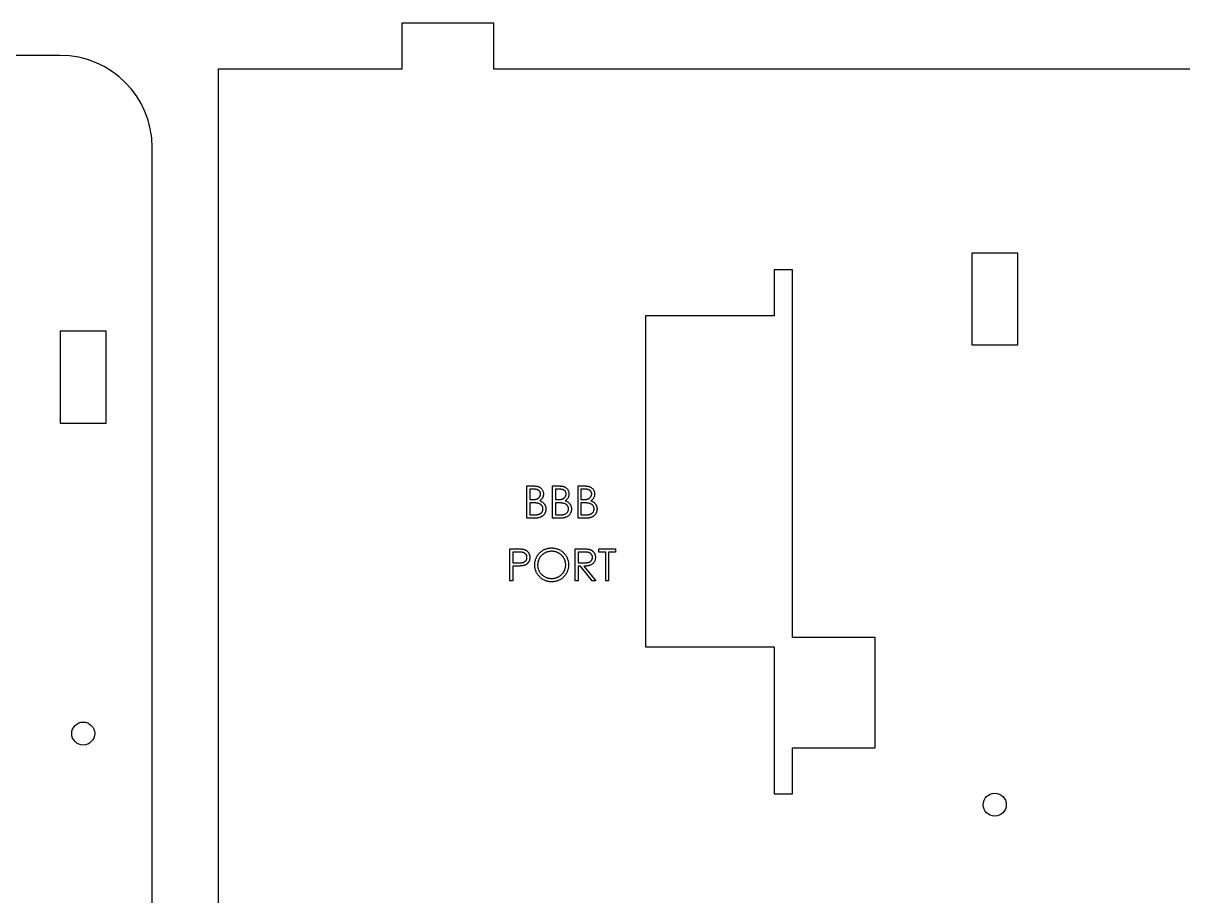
# Model space of a CAD drawing. Header units: millimetres. Extents: x 0 to 1497, y 0 to 497.
# Drawn here: x 413.3 to 539.5, y 399.8 to 494.7 of the extents above; entities that cross this region are included whole.
import ezdxf

# ---------------------------------------------------------------- set-up
doc = ezdxf.new("R2010")
doc.units = ezdxf.units.MM

msp = doc.modelspace()

# ---------------------------------------------------------------- linework, layer by layer
at = {"color": 7, "linetype": 'Continuous', "lineweight": 25}
for p, q in [((454.52, 494.69), (454.52, 489.69)), ((464.52, 494.69), (454.52, 494.69)), ((464.52, 489.69), (464.52, 494.69)), ((417.35, 491.18), (17.35, 491.18)), ((434.52, 489.69), (434.52, 245.24)), ((454.52, 489.69), (434.52, 489.69)), ((542.02, 489.69), (464.52, 489.69)), ((427.35, 276.18), (427.35, 481.18)), ((521.52, 469.69), (516.52, 469.69)), ((516.52, 469.69), (516.52, 459.69)), ((521.52, 459.69), (521.52, 469.69)), ((497.02, 467.86), (495.02, 467.86)), ((495.02, 467.86), (495.02, 462.86)), ((497.02, 427.86), (497.02, 467.86)), ((495.02, 462.86), (481.02, 462.86)), ((481.02, 462.86), (481.02, 426.86)), ((417.35, 461.18), (417.35, 451.18)), ((422.35, 461.18), (417.35, 461.18)), ((422.35, 451.18), (422.35, 461.18)), ((516.52, 459.69), (521.52, 459.69)), ((417.35, 451.18), (422.35, 451.18)), ((468.12, 444.36), (468.81, 444.36)), ((468.12, 440.86), (468.12, 444.36)), ((470.91, 444.36), (471.59, 444.36)), ((470.91, 440.86), (470.91, 444.36)), ((473.69, 444.36), (474.37, 444.36)), ((473.69, 440.86), (473.69, 444.36)), ((468.86, 444), (468.44, 444)), ((468.44, 444), (468.44, 442.88)), ((468.44, 442.88), (468.65, 442.88)), ((471.65, 444), (471.22, 444)), ((471.22, 444), (471.22, 442.88)), ((471.22, 442.88), (471.43, 442.88)), ((474.43, 444), (474, 444)), ((474, 444), (474, 442.88)), ((474, 442.88), (474.21, 442.88)), ((468.65, 442.52), (468.44, 442.52)), ((468.44, 442.52), (468.44, 441.22)), ((471.43, 442.52), (471.22, 442.52)), ((471.22, 442.52), (471.22, 441.22)), ((474.21, 442.52), (474, 442.52)), ((474, 442.52), (474, 441.22)), ((469.07, 440.86), (468.12, 440.86)), ((468.44, 441.22), (468.88, 441.22)), ((471.85, 440.86), (470.91, 440.86)), ((471.22, 441.22), (471.67, 441.22)), ((474.63, 440.86), (473.69, 440.86)), ((474, 441.22), (474.45, 441.22)), ((466.28, 437.52), (466.97, 437.52)), ((466.28, 434.02), (466.28, 437.52)), ((467.24, 437.16), (466.6, 437.16)), ((466.6, 437.16), (466.6, 436)), ((473.37, 437.52), (474.07, 437.52)), ((473.37, 434.02), (473.37, 437.52)), ((474.34, 437.16), (473.69, 437.16)), ((473.69, 437.16), (473.69, 436)), ((475.93, 437.16), (475.93, 437.52)), ((475.93, 437.52), (477.77, 437.52)), ((476.69, 437.16), (475.93, 437.16)), ((476.69, 434.02), (476.69, 437.16)), ((477.77, 437.16), (477.01, 437.16)), ((477.01, 437.16), (477.01, 434.02)), ((477.77, 437.52), (477.77, 437.16)), ((466.6, 436), (467.21, 435.99)), ((466.85, 435.64), (466.6, 435.64)), ((466.6, 435.64), (466.6, 434.02)), ((473.69, 436), (474.33, 435.99)), ((473.94, 435.64), (473.69, 435.64)), ((473.69, 435.64), (473.69, 434.02)), ((475.23, 434.02), (473.94, 435.64)), ((474.33, 435.64), (475.62, 434.02)), ((466.6, 434.02), (466.28, 434.02)), ((473.69, 434.02), (473.37, 434.02)), ((475.62, 434.02), (475.23, 434.02)), ((477.01, 434.02), (476.69, 434.02)), ((506.02, 427.86), (497.02, 427.86)), ((506.02, 415.86), (506.02, 427.86)), ((481.02, 426.86), (495.02, 426.86)), ((495.02, 426.86), (495.02, 410.86)), ((497.02, 410.86), (497.02, 415.86)), ((497.02, 415.86), (506.02, 415.86)), ((495.02, 410.86), (497.02, 410.86))]:
    msp.add_line(p, q, dxfattribs=at)
for centre in [(419.85, 417.43), (519.02, 409.69)]:
    msp.add_circle(centre, 1.25, dxfattribs=at)
msp.add_arc((417.35, 481.18), 10, 0, 90, dxfattribs=at)
for points, knots in [([(468.81, 444.36), (468.84, 444.36), (468.9, 444.36), (469, 444.35), (469.09, 444.34), (469.17, 444.33), (469.25, 444.32), (469.32, 444.3), (469.38, 444.28), (469.46, 444.25), (469.55, 444.2), (469.64, 444.13), (469.72, 444.05), (469.79, 443.95), (469.85, 443.84), (469.89, 443.73), (469.91, 443.61), (469.92, 443.53), (469.92, 443.49)], [0, 0, 0, 0, 0.0625941, 0.1213229, 0.1766801, 0.2283651, 0.2768684, 0.3218791, 0.3640986, 0.4033557, 0.4779679, 0.5505355, 0.6235845, 0.6981749, 0.7733537, 0.8472811, 0.9228183, 1, 1, 1, 1]), ([(471.59, 444.36), (471.62, 444.36), (471.69, 444.36), (471.78, 444.35), (471.87, 444.34), (471.95, 444.33), (472.03, 444.32), (472.1, 444.3), (472.16, 444.28), (472.24, 444.25), (472.33, 444.2), (472.42, 444.13), (472.5, 444.05), (472.57, 443.95), (472.63, 443.84), (472.67, 443.73), (472.7, 443.61), (472.7, 443.53), (472.7, 443.49)], [0, 0, 0, 0, 0.0625941, 0.1213229, 0.1766801, 0.2283651, 0.2768684, 0.3218791, 0.3640986, 0.4033557, 0.4779679, 0.5505355, 0.6235845, 0.6981749, 0.7733537, 0.8472811, 0.9228183, 1, 1, 1, 1]), ([(474.37, 444.36), (474.4, 444.36), (474.47, 444.36), (474.56, 444.35), (474.65, 444.34), (474.73, 444.33), (474.81, 444.32), (474.88, 444.3), (474.94, 444.28), (475.02, 444.25), (475.11, 444.2), (475.2, 444.13), (475.29, 444.05), (475.36, 443.95), (475.41, 443.84), (475.45, 443.73), (475.48, 443.61), (475.48, 443.53), (475.48, 443.49)], [0, 0, 0, 0, 0.0625941, 0.1213229, 0.1766801, 0.2283651, 0.2768684, 0.3218791, 0.3640986, 0.4033557, 0.4779679, 0.5505355, 0.6235845, 0.6981749, 0.7733537, 0.8472811, 0.9228183, 1, 1, 1, 1]), ([(468.65, 442.88), (468.68, 442.88), (468.74, 442.88), (468.82, 442.88), (468.91, 442.89), (468.98, 442.89), (469.05, 442.9), (469.11, 442.91), (469.16, 442.93), (469.23, 442.95), (469.3, 442.98), (469.37, 443.03), (469.44, 443.09), (469.5, 443.16), (469.55, 443.23), (469.58, 443.31), (469.6, 443.4), (469.6, 443.45), (469.6, 443.48)], [0, 0, 0, 0, 0.072301, 0.1397, 0.202289, 0.2606, 0.31319, 0.361739, 0.405706, 0.44554, 0.518832, 0.589778, 0.658867, 0.72843, 0.797283, 0.864815, 0.931364, 1, 1, 1, 1]), ([(469.6, 443.48), (469.6, 443.5), (469.6, 443.54), (469.59, 443.6), (469.58, 443.65), (469.56, 443.7), (469.54, 443.74), (469.5, 443.79), (469.47, 443.83), (469.43, 443.86), (469.38, 443.89), (469.32, 443.92), (469.26, 443.95), (469.2, 443.96), (469.12, 443.98), (469.04, 443.99), (468.95, 444), (468.89, 444), (468.86, 444)], [0, 0, 0, 0, 0.057003, 0.111818, 0.164402, 0.21587, 0.266841, 0.317479, 0.369902, 0.4234, 0.479718, 0.539241, 0.602431, 0.67103, 0.744485, 0.823454, 0.90874, 1, 1, 1, 1]), ([(469.92, 443.49), (469.92, 443.45), (469.91, 443.37), (469.89, 443.26), (469.86, 443.16), (469.82, 443.06), (469.76, 442.97), (469.69, 442.88), (469.61, 442.81), (469.55, 442.77), (469.51, 442.74)], [0, 0, 0, 0, 0.1305691, 0.2565806, 0.3805516, 0.5036229, 0.6257393, 0.7475486, 0.8717661, 1, 1, 1, 1]), ([(471.43, 442.88), (471.46, 442.88), (471.52, 442.88), (471.61, 442.88), (471.69, 442.89), (471.76, 442.89), (471.83, 442.9), (471.89, 442.91), (471.94, 442.93), (472.01, 442.95), (472.08, 442.98), (472.16, 443.03), (472.22, 443.09), (472.28, 443.16), (472.33, 443.23), (472.36, 443.31), (472.38, 443.4), (472.38, 443.45), (472.39, 443.48)], [0, 0, 0, 0, 0.072301, 0.1397, 0.202289, 0.2606, 0.31319, 0.361739, 0.405706, 0.44554, 0.518832, 0.589778, 0.658867, 0.72843, 0.797283, 0.864815, 0.931364, 1, 1, 1, 1]), ([(472.39, 443.48), (472.39, 443.5), (472.38, 443.54), (472.38, 443.6), (472.36, 443.65), (472.34, 443.7), (472.32, 443.74), (472.29, 443.79), (472.25, 443.83), (472.21, 443.86), (472.16, 443.89), (472.11, 443.92), (472.05, 443.95), (471.98, 443.96), (471.9, 443.98), (471.82, 443.99), (471.74, 444), (471.68, 444), (471.65, 444)], [0, 0, 0, 0, 0.057003, 0.111818, 0.164402, 0.21587, 0.266841, 0.317479, 0.369902, 0.4234, 0.479718, 0.539241, 0.602431, 0.67103, 0.744485, 0.823454, 0.90874, 1, 1, 1, 1]), ([(472.7, 443.49), (472.7, 443.45), (472.7, 443.37), (472.68, 443.26), (472.64, 443.16), (472.6, 443.06), (472.54, 442.97), (472.47, 442.88), (472.39, 442.81), (472.33, 442.77), (472.3, 442.74)], [0, 0, 0, 0, 0.1305691, 0.2565806, 0.3805516, 0.5036229, 0.6257393, 0.7475486, 0.8717661, 1, 1, 1, 1]), ([(474.21, 442.88), (474.24, 442.88), (474.3, 442.88), (474.39, 442.88), (474.47, 442.89), (474.54, 442.89), (474.61, 442.9), (474.67, 442.91), (474.73, 442.93), (474.79, 442.95), (474.86, 442.98), (474.94, 443.03), (475.01, 443.09), (475.06, 443.16), (475.11, 443.23), (475.14, 443.31), (475.16, 443.4), (475.17, 443.45), (475.17, 443.48)], [0, 0, 0, 0, 0.072301, 0.1397, 0.202289, 0.2606, 0.31319, 0.361739, 0.405706, 0.44554, 0.518832, 0.589778, 0.658867, 0.72843, 0.797283, 0.864815, 0.931364, 1, 1, 1, 1]), ([(475.17, 443.48), (475.17, 443.5), (475.17, 443.54), (475.16, 443.6), (475.14, 443.65), (475.13, 443.7), (475.1, 443.74), (475.07, 443.79), (475.03, 443.83), (474.99, 443.86), (474.94, 443.89), (474.89, 443.92), (474.83, 443.95), (474.76, 443.96), (474.69, 443.98), (474.61, 443.99), (474.52, 444), (474.46, 444), (474.43, 444)], [0, 0, 0, 0, 0.057003, 0.111818, 0.164402, 0.21587, 0.266841, 0.317479, 0.369902, 0.4234, 0.479718, 0.539241, 0.602431, 0.67103, 0.744485, 0.823454, 0.90874, 1, 1, 1, 1]), ([(475.48, 443.49), (475.48, 443.45), (475.48, 443.37), (475.46, 443.26), (475.43, 443.16), (475.38, 443.06), (475.32, 442.97), (475.25, 442.88), (475.17, 442.81), (475.11, 442.77), (475.08, 442.74)], [0, 0, 0, 0, 0.1305691, 0.2565806, 0.3805516, 0.5036229, 0.6257393, 0.7475486, 0.8717661, 1, 1, 1, 1]), ([(469.3, 442.48), (469.28, 442.48), (469.25, 442.49), (469.19, 442.49), (469.12, 442.5), (469.04, 442.51), (468.95, 442.51), (468.86, 442.51), (468.75, 442.52), (468.68, 442.52), (468.65, 442.52)], [0, 0, 0, 0, 0.079306, 0.171953, 0.277057, 0.394731, 0.526177, 0.671345, 0.829285, 1, 1, 1, 1]), ([(468.88, 441.22), (468.92, 441.22), (468.98, 441.22), (469.07, 441.22), (469.15, 441.22), (469.23, 441.23), (469.3, 441.24), (469.36, 441.26), (469.41, 441.27), (469.48, 441.29), (469.55, 441.33), (469.63, 441.38), (469.7, 441.44), (469.76, 441.51), (469.81, 441.59), (469.85, 441.68), (469.87, 441.76), (469.87, 441.82), (469.87, 441.85)], [0, 0, 0, 0, 0.0725025, 0.139739, 0.2017951, 0.2598219, 0.312206, 0.3607734, 0.4045403, 0.4436981, 0.5168408, 0.5878743, 0.6579654, 0.7289694, 0.7993077, 0.8666358, 0.9331163, 1, 1, 1, 1]), ([(470.19, 441.85), (470.19, 441.82), (470.18, 441.75), (470.17, 441.65), (470.15, 441.56), (470.11, 441.47), (470.07, 441.38), (470.02, 441.3), (469.95, 441.22), (469.88, 441.14), (469.81, 441.08), (469.72, 441.02), (469.63, 440.97), (469.53, 440.93), (469.42, 440.9), (469.31, 440.87), (469.19, 440.86), (469.11, 440.86), (469.07, 440.86)], [0, 0, 0, 0, 0.06116, 0.120335, 0.17818, 0.235235, 0.292683, 0.351186, 0.410457, 0.47172, 0.533761, 0.595739, 0.657888, 0.721295, 0.786823, 0.854686, 0.925478, 1, 1, 1, 1]), ([(469.87, 441.85), (469.87, 441.87), (469.87, 441.91), (469.86, 441.96), (469.85, 442.01), (469.84, 442.06), (469.81, 442.11), (469.79, 442.16), (469.76, 442.2), (469.71, 442.26), (469.64, 442.33), (469.54, 442.39), (469.42, 442.44), (469.34, 442.46), (469.3, 442.48)], [0, 0, 0, 0, 0.0602874, 0.1196024, 0.1775034, 0.2351427, 0.2921326, 0.3508712, 0.4100979, 0.4707315, 0.5948287, 0.7225788, 0.8566914, 1, 1, 1, 1]), ([(469.51, 442.74), (469.55, 442.73), (469.63, 442.7), (469.73, 442.65), (469.82, 442.59), (469.9, 442.53), (469.97, 442.47), (470.02, 442.39), (470.07, 442.31), (470.11, 442.23), (470.15, 442.14), (470.17, 442.05), (470.18, 441.95), (470.19, 441.88), (470.19, 441.85)], [0, 0, 0, 0, 0.106057, 0.202914, 0.2903, 0.370223, 0.446384, 0.521397, 0.598291, 0.676142, 0.755529, 0.834887, 0.916646, 1, 1, 1, 1]), ([(472.08, 442.48), (472.07, 442.48), (472.03, 442.49), (471.97, 442.49), (471.9, 442.5), (471.82, 442.51), (471.74, 442.51), (471.64, 442.51), (471.54, 442.52), (471.46, 442.52), (471.43, 442.52)], [0, 0, 0, 0, 0.079306, 0.171953, 0.277057, 0.394731, 0.526177, 0.671345, 0.829285, 1, 1, 1, 1]), ([(471.67, 441.22), (471.7, 441.22), (471.76, 441.22), (471.85, 441.22), (471.93, 441.22), (472.01, 441.23), (472.08, 441.24), (472.14, 441.26), (472.2, 441.27), (472.26, 441.29), (472.34, 441.33), (472.41, 441.38), (472.48, 441.44), (472.54, 441.51), (472.59, 441.59), (472.63, 441.68), (472.65, 441.76), (472.65, 441.82), (472.66, 441.85)], [0, 0, 0, 0, 0.0725025, 0.139739, 0.2017951, 0.2598219, 0.312206, 0.3607734, 0.4045403, 0.4436981, 0.5168408, 0.5878743, 0.6579654, 0.7289694, 0.7993077, 0.8666358, 0.9331163, 1, 1, 1, 1]), ([(472.97, 441.85), (472.97, 441.82), (472.97, 441.75), (472.95, 441.65), (472.93, 441.56), (472.9, 441.47), (472.85, 441.38), (472.8, 441.3), (472.74, 441.22), (472.67, 441.14), (472.59, 441.08), (472.5, 441.02), (472.41, 440.97), (472.31, 440.93), (472.2, 440.9), (472.09, 440.87), (471.97, 440.86), (471.89, 440.86), (471.85, 440.86)], [0, 0, 0, 0, 0.06116, 0.120335, 0.17818, 0.235235, 0.292683, 0.351186, 0.410457, 0.47172, 0.533761, 0.595739, 0.657888, 0.721295, 0.786823, 0.854686, 0.925478, 1, 1, 1, 1]), ([(472.66, 441.85), (472.65, 441.87), (472.65, 441.91), (472.65, 441.96), (472.63, 442.01), (472.62, 442.06), (472.6, 442.11), (472.57, 442.16), (472.54, 442.2), (472.49, 442.26), (472.42, 442.33), (472.32, 442.39), (472.21, 442.44), (472.12, 442.46), (472.08, 442.48)], [0, 0, 0, 0, 0.0602874, 0.1196024, 0.1775034, 0.2351427, 0.2921326, 0.3508712, 0.4100979, 0.4707315, 0.5948287, 0.7225788, 0.8566914, 1, 1, 1, 1]), ([(472.3, 442.74), (472.34, 442.73), (472.41, 442.7), (472.52, 442.65), (472.61, 442.59), (472.68, 442.53), (472.75, 442.47), (472.8, 442.39), (472.85, 442.31), (472.9, 442.23), (472.93, 442.14), (472.95, 442.05), (472.97, 441.95), (472.97, 441.88), (472.97, 441.85)], [0, 0, 0, 0, 0.106057, 0.202914, 0.2903, 0.370223, 0.446384, 0.521397, 0.598291, 0.676142, 0.755529, 0.834887, 0.916646, 1, 1, 1, 1]), ([(474.86, 442.48), (474.85, 442.48), (474.81, 442.49), (474.75, 442.49), (474.68, 442.5), (474.6, 442.51), (474.52, 442.51), (474.42, 442.51), (474.32, 442.52), (474.25, 442.52), (474.21, 442.52)], [0, 0, 0, 0, 0.079306, 0.171953, 0.277057, 0.394731, 0.526177, 0.671345, 0.829285, 1, 1, 1, 1]), ([(474.45, 441.22), (474.48, 441.22), (474.54, 441.22), (474.63, 441.22), (474.71, 441.22), (474.79, 441.23), (474.86, 441.24), (474.92, 441.26), (474.98, 441.27), (475.04, 441.29), (475.12, 441.33), (475.2, 441.38), (475.27, 441.44), (475.33, 441.51), (475.38, 441.59), (475.41, 441.68), (475.43, 441.76), (475.44, 441.82), (475.44, 441.85)], [0, 0, 0, 0, 0.0725025, 0.139739, 0.2017951, 0.2598219, 0.312206, 0.3607734, 0.4045403, 0.4436981, 0.5168408, 0.5878743, 0.6579654, 0.7289694, 0.7993077, 0.8666358, 0.9331163, 1, 1, 1, 1]), ([(475.75, 441.85), (475.75, 441.82), (475.75, 441.75), (475.73, 441.65), (475.71, 441.56), (475.68, 441.47), (475.63, 441.38), (475.58, 441.3), (475.52, 441.22), (475.45, 441.14), (475.37, 441.08), (475.28, 441.02), (475.19, 440.97), (475.09, 440.93), (474.99, 440.9), (474.87, 440.87), (474.76, 440.86), (474.68, 440.86), (474.63, 440.86)], [0, 0, 0, 0, 0.06116, 0.120335, 0.17818, 0.235235, 0.292683, 0.351186, 0.410457, 0.47172, 0.533761, 0.595739, 0.657888, 0.721295, 0.786823, 0.854686, 0.925478, 1, 1, 1, 1]), ([(475.44, 441.85), (475.44, 441.87), (475.44, 441.91), (475.43, 441.96), (475.42, 442.01), (475.4, 442.06), (475.38, 442.11), (475.35, 442.16), (475.32, 442.2), (475.27, 442.26), (475.2, 442.33), (475.1, 442.39), (474.99, 442.44), (474.91, 442.46), (474.86, 442.48)], [0, 0, 0, 0, 0.0602874, 0.1196024, 0.1775034, 0.2351427, 0.2921326, 0.3508712, 0.4100979, 0.4707315, 0.5948287, 0.7225788, 0.8566914, 1, 1, 1, 1]), ([(475.08, 442.74), (475.12, 442.73), (475.19, 442.7), (475.3, 442.65), (475.39, 442.59), (475.46, 442.53), (475.53, 442.47), (475.59, 442.39), (475.64, 442.31), (475.68, 442.23), (475.71, 442.14), (475.73, 442.05), (475.75, 441.95), (475.75, 441.88), (475.75, 441.85)], [0, 0, 0, 0, 0.106057, 0.202914, 0.2903, 0.370223, 0.446384, 0.521397, 0.598291, 0.676142, 0.755529, 0.834887, 0.916646, 1, 1, 1, 1]), ([(466.97, 437.52), (467.02, 437.52), (467.11, 437.52), (467.24, 437.52), (467.35, 437.52), (467.46, 437.51), (467.55, 437.5), (467.64, 437.49), (467.71, 437.49), (467.75, 437.48), (467.77, 437.47)], [0, 0, 0, 0, 0.176956, 0.339055, 0.486318, 0.618781, 0.735619, 0.838742, 0.926457, 1, 1, 1, 1]), ([(467.21, 435.99), (467.24, 435.99), (467.3, 435.99), (467.38, 435.99), (467.46, 436), (467.53, 436.01), (467.59, 436.01), (467.65, 436.02), (467.71, 436.04), (467.77, 436.06), (467.83, 436.09), (467.91, 436.14), (467.97, 436.19), (468.03, 436.26), (468.07, 436.33), (468.1, 436.41), (468.12, 436.5), (468.12, 436.55), (468.12, 436.58)], [0, 0, 0, 0, 0.072538, 0.140034, 0.202496, 0.260575, 0.313228, 0.361583, 0.404878, 0.444127, 0.5164, 0.586507, 0.655085, 0.724384, 0.793974, 0.861638, 0.930111, 1, 1, 1, 1]), ([(468.12, 436.58), (468.12, 436.61), (468.12, 436.67), (468.1, 436.75), (468.07, 436.83), (468.03, 436.9), (467.97, 436.97), (467.91, 437.02), (467.84, 437.07), (467.78, 437.1), (467.72, 437.12), (467.67, 437.13), (467.61, 437.14), (467.55, 437.15), (467.48, 437.16), (467.41, 437.16), (467.32, 437.16), (467.27, 437.16), (467.24, 437.16)], [0, 0, 0, 0, 0.070044, 0.139238, 0.208197, 0.279173, 0.349987, 0.418354, 0.48761, 0.557411, 0.59533, 0.637964, 0.685913, 0.738185, 0.796103, 0.858517, 0.926658, 1, 1, 1, 1]), ([(468.44, 436.58), (468.44, 436.56), (468.44, 436.5), (468.43, 436.42), (468.41, 436.34), (468.39, 436.26), (468.37, 436.19), (468.33, 436.13), (468.3, 436.06), (468.25, 436), (468.2, 435.95), (468.15, 435.9), (468.09, 435.85), (468.03, 435.81), (467.96, 435.78), (467.89, 435.74), (467.82, 435.72), (467.77, 435.7), (467.74, 435.7)], [0, 0, 0, 0, 0.070119, 0.137192, 0.202016, 0.264631, 0.326117, 0.38601, 0.445812, 0.505298, 0.564633, 0.624283, 0.683902, 0.743953, 0.805388, 0.868388, 0.933084, 1, 1, 1, 1]), ([(467.77, 437.47), (467.79, 437.46), (467.84, 437.45), (467.91, 437.42), (467.97, 437.39), (468.04, 437.36), (468.09, 437.32), (468.15, 437.27), (468.2, 437.22), (468.25, 437.17), (468.29, 437.11), (468.33, 437.04), (468.36, 436.98), (468.39, 436.9), (468.41, 436.83), (468.43, 436.75), (468.44, 436.67), (468.44, 436.61), (468.44, 436.58)], [0, 0, 0, 0, 0.062481, 0.12349, 0.183411, 0.243153, 0.302127, 0.36171, 0.421842, 0.482932, 0.544552, 0.605681, 0.66768, 0.729984, 0.794551, 0.860346, 0.928907, 1, 1, 1, 1]), ([(468.98, 435.76), (468.98, 435.8), (468.98, 435.88), (468.99, 436.01), (469.01, 436.13), (469.04, 436.24), (469.07, 436.36), (469.11, 436.47), (469.16, 436.59), (469.22, 436.69), (469.28, 436.8), (469.35, 436.9), (469.42, 436.99), (469.51, 437.08), (469.59, 437.16), (469.68, 437.24), (469.78, 437.31), (469.88, 437.37), (469.99, 437.43), (470.1, 437.48), (470.21, 437.52), (470.32, 437.55), (470.44, 437.58), (470.55, 437.6), (470.67, 437.61), (470.75, 437.61), (470.79, 437.61)], [0, 0, 0, 0, 0.043209, 0.085873, 0.12812, 0.170152, 0.211918, 0.253753, 0.296006, 0.338443, 0.381015, 0.42282, 0.464089, 0.505126, 0.545975, 0.586985, 0.628339, 0.670084, 0.711992, 0.753039, 0.794049, 0.834886, 0.875498, 0.916547, 0.958004, 1, 1, 1, 1]), ([(470.81, 437.25), (470.78, 437.25), (470.71, 437.25), (470.61, 437.24), (470.51, 437.23), (470.42, 437.21), (470.32, 437.18), (470.23, 437.14), (470.14, 437.1), (470.05, 437.05), (469.96, 437), (469.88, 436.95), (469.8, 436.89), (469.73, 436.82), (469.66, 436.75), (469.6, 436.68), (469.54, 436.6), (469.49, 436.52), (469.44, 436.43), (469.4, 436.34), (469.37, 436.25), (469.34, 436.16), (469.32, 436.06), (469.3, 435.96), (469.29, 435.86), (469.29, 435.79), (469.29, 435.76)], [0, 0, 0, 0, 0.042023, 0.083645, 0.124984, 0.166247, 0.207702, 0.249631, 0.291742, 0.334743, 0.37746, 0.419556, 0.461044, 0.502096, 0.542891, 0.583801, 0.624864, 0.666225, 0.707399, 0.748557, 0.789655, 0.83074, 0.87207, 0.913993, 0.956498, 1, 1, 1, 1]), ([(470.79, 437.61), (470.86, 437.61), (470.99, 437.61), (471.17, 437.58), (471.35, 437.54), (471.52, 437.48), (471.68, 437.41), (471.84, 437.32), (471.99, 437.21), (472.12, 437.08), (472.25, 436.95), (472.36, 436.8), (472.45, 436.65), (472.52, 436.49), (472.58, 436.32), (472.62, 436.15), (472.65, 435.96), (472.65, 435.84), (472.66, 435.77)], [0, 0, 0, 0, 0.06657, 0.130749, 0.193413, 0.254989, 0.316114, 0.377262, 0.439401, 0.502971, 0.566525, 0.628231, 0.689091, 0.749345, 0.81017, 0.87161, 0.934869, 1, 1, 1, 1]), ([(472.34, 435.78), (472.34, 435.81), (472.34, 435.88), (472.33, 435.98), (472.31, 436.07), (472.29, 436.17), (472.26, 436.26), (472.23, 436.35), (472.19, 436.44), (472.14, 436.52), (472.09, 436.6), (472.03, 436.68), (471.97, 436.75), (471.9, 436.82), (471.83, 436.89), (471.75, 436.95), (471.67, 437), (471.58, 437.05), (471.49, 437.1), (471.39, 437.14), (471.3, 437.18), (471.2, 437.21), (471.11, 437.23), (471.01, 437.24), (470.91, 437.25), (470.84, 437.25), (470.81, 437.25)], [0, 0, 0, 0, 0.042915, 0.08513, 0.126473, 0.167453, 0.207976, 0.248249, 0.28875, 0.32967, 0.370537, 0.411129, 0.451819, 0.492406, 0.533486, 0.575263, 0.617441, 0.660672, 0.70394, 0.746868, 0.789079, 0.831104, 0.873238, 0.915166, 0.957381, 1, 1, 1, 1]), ([(474.07, 437.52), (474.12, 437.52), (474.21, 437.52), (474.34, 437.52), (474.46, 437.52), (474.56, 437.51), (474.65, 437.5), (474.74, 437.5), (474.81, 437.49), (474.85, 437.48), (474.87, 437.48)], [0, 0, 0, 0, 0.1762578, 0.3384344, 0.4848221, 0.6171576, 0.7346984, 0.8373852, 0.9263724, 1, 1, 1, 1]), ([(474.33, 435.99), (474.36, 435.99), (474.42, 435.99), (474.5, 436), (474.58, 436), (474.65, 436.01), (474.72, 436.02), (474.78, 436.03), (474.83, 436.04), (474.89, 436.06), (474.96, 436.09), (475.04, 436.14), (475.1, 436.2), (475.16, 436.27), (475.2, 436.34), (475.23, 436.42), (475.25, 436.5), (475.26, 436.56), (475.26, 436.59)], [0, 0, 0, 0, 0.071668, 0.138913, 0.201185, 0.259124, 0.312255, 0.360682, 0.405086, 0.445102, 0.518778, 0.589462, 0.658462, 0.727283, 0.796322, 0.863175, 0.930949, 1, 1, 1, 1]), ([(475.57, 436.59), (475.57, 436.54), (475.57, 436.45), (475.54, 436.32), (475.5, 436.19), (475.44, 436.08), (475.36, 435.98), (475.27, 435.89), (475.16, 435.81), (475.06, 435.76), (474.97, 435.73), (474.9, 435.7), (474.82, 435.68), (474.73, 435.67), (474.64, 435.65), (474.54, 435.65), (474.44, 435.64), (474.37, 435.64), (474.33, 435.64)], [0, 0, 0, 0, 0.07878, 0.153721, 0.226714, 0.299191, 0.37119, 0.443006, 0.516689, 0.593217, 0.633873, 0.676989, 0.7229, 0.771959, 0.824211, 0.879379, 0.937948, 1, 1, 1, 1]), ([(475.26, 436.59), (475.26, 436.62), (475.25, 436.67), (475.23, 436.75), (475.2, 436.83), (475.16, 436.9), (475.1, 436.97), (475.04, 437.02), (474.97, 437.07), (474.9, 437.1), (474.84, 437.12), (474.79, 437.13), (474.73, 437.14), (474.67, 437.15), (474.6, 437.16), (474.52, 437.16), (474.43, 437.16), (474.37, 437.16), (474.34, 437.16)], [0, 0, 0, 0, 0.068814, 0.136365, 0.204019, 0.273064, 0.342913, 0.410965, 0.479169, 0.549308, 0.587652, 0.630647, 0.678879, 0.731934, 0.791111, 0.855283, 0.925086, 1, 1, 1, 1]), ([(474.87, 437.48), (474.89, 437.47), (474.94, 437.46), (475.02, 437.43), (475.09, 437.4), (475.15, 437.36), (475.21, 437.32), (475.27, 437.28), (475.33, 437.22), (475.38, 437.17), (475.42, 437.11), (475.46, 437.04), (475.5, 436.98), (475.52, 436.9), (475.55, 436.83), (475.56, 436.75), (475.57, 436.67), (475.57, 436.62), (475.57, 436.59)], [0, 0, 0, 0, 0.064217, 0.127064, 0.188745, 0.249132, 0.309453, 0.369827, 0.43065, 0.492352, 0.554072, 0.61569, 0.676798, 0.738439, 0.801317, 0.865185, 0.931641, 1, 1, 1, 1]), ([(467.74, 435.7), (467.72, 435.69), (467.67, 435.68), (467.59, 435.67), (467.5, 435.66), (467.39, 435.65), (467.27, 435.65), (467.14, 435.64), (467, 435.64), (466.9, 435.64), (466.85, 435.64)], [0, 0, 0, 0, 0.075173, 0.164746, 0.268017, 0.385912, 0.517789, 0.663691, 0.824413, 1, 1, 1, 1]), ([(470.82, 433.93), (470.76, 433.94), (470.63, 433.94), (470.45, 433.96), (470.27, 434.01), (470.1, 434.06), (469.94, 434.14), (469.79, 434.23), (469.64, 434.34), (469.51, 434.47), (469.38, 434.6), (469.27, 434.75), (469.18, 434.9), (469.11, 435.06), (469.05, 435.22), (469.01, 435.39), (468.98, 435.57), (468.98, 435.7), (468.98, 435.76)], [0, 0, 0, 0, 0.065819, 0.129747, 0.192072, 0.253459, 0.31457, 0.37628, 0.439026, 0.503267, 0.567493, 0.629705, 0.691, 0.751452, 0.812004, 0.87315, 0.935635, 1, 1, 1, 1]), ([(469.29, 435.76), (469.29, 435.71), (469.29, 435.61), (469.32, 435.46), (469.35, 435.32), (469.4, 435.19), (469.46, 435.06), (469.54, 434.94), (469.63, 434.82), (469.73, 434.72), (469.85, 434.62), (469.97, 434.53), (470.09, 434.46), (470.23, 434.4), (470.36, 434.35), (470.51, 434.32), (470.66, 434.3), (470.76, 434.29), (470.81, 434.29)], [0, 0, 0, 0, 0.064504, 0.126899, 0.187747, 0.24815, 0.308586, 0.369583, 0.431827, 0.49618, 0.560668, 0.623504, 0.68526, 0.746537, 0.808327, 0.870486, 0.934317, 1, 1, 1, 1]), ([(470.81, 434.29), (470.84, 434.29), (470.91, 434.29), (471.01, 434.3), (471.11, 434.32), (471.21, 434.34), (471.31, 434.37), (471.4, 434.4), (471.49, 434.44), (471.58, 434.49), (471.67, 434.54), (471.75, 434.59), (471.83, 434.65), (471.9, 434.72), (471.97, 434.79), (472.03, 434.86), (472.09, 434.94), (472.14, 435.02), (472.19, 435.11), (472.23, 435.2), (472.26, 435.29), (472.29, 435.38), (472.31, 435.48), (472.33, 435.57), (472.34, 435.67), (472.34, 435.74), (472.34, 435.78)], [0, 0, 0, 0, 0.043633, 0.086538, 0.129177, 0.171436, 0.213416, 0.255266, 0.297369, 0.339941, 0.382347, 0.423953, 0.464871, 0.505572, 0.546003, 0.586568, 0.627065, 0.668271, 0.709549, 0.750428, 0.791096, 0.832027, 0.873136, 0.914611, 0.956956, 1, 1, 1, 1]), ([(472.66, 435.77), (472.65, 435.71), (472.65, 435.59), (472.62, 435.41), (472.58, 435.23), (472.52, 435.06), (472.45, 434.9), (472.36, 434.75), (472.25, 434.6), (472.12, 434.47), (471.99, 434.34), (471.84, 434.23), (471.69, 434.14), (471.53, 434.07), (471.36, 434.01), (471.19, 433.96), (471.01, 433.94), (470.88, 433.94), (470.82, 433.93)], [0, 0, 0, 0, 0.065227, 0.128569, 0.19032, 0.251378, 0.312388, 0.373789, 0.436431, 0.500567, 0.564687, 0.627136, 0.688455, 0.749246, 0.810155, 0.871671, 0.934773, 1, 1, 1, 1])]:
    msp.add_open_spline(points, degree=3, knots=knots, dxfattribs=at)

doc.saveas('drawing.dxf')
